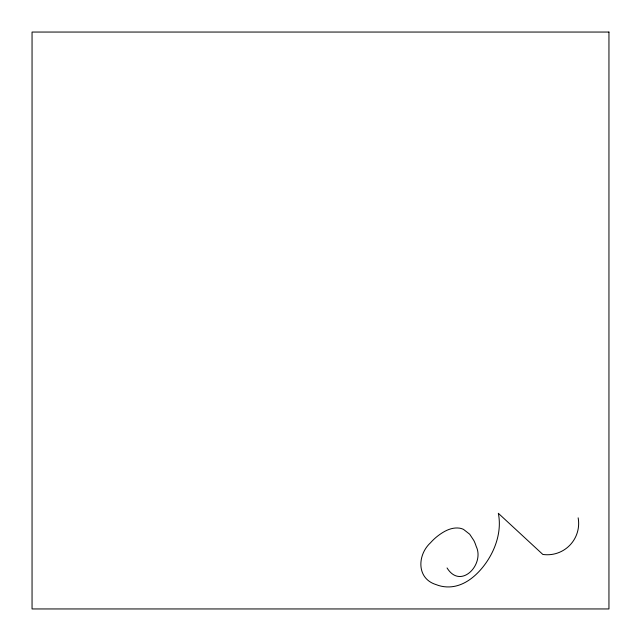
<?xml version="1.0" encoding="UTF-8"?>
<svg xmlns="http://www.w3.org/2000/svg" width="641" height="641" viewBox="0 0 641 641"><rect width="100%" height="100%" fill="white"/><g stroke="black" fill="none" stroke-linecap="round" stroke-linejoin="round"><path stroke-width="0.96" d="M447.049 567.942C460.727 590.113 484.973 564.264 476.151 546.308A36.208 36.208 0 0 0 473.851 540.539L469.693 534.217L463.523 529.402A15.408 15.408 0 0 0 459.437 528.136C450.791 526.966 442.747 531.91 436.305 537.142A55.663 55.663 0 0 0 430.488 542.799C417.347 554.858 416.297 578.438 435.984 584.568A32.515 32.515 0 0 0 449.493 586.924C463.932 586.347 475.902 576.315 484.267 565.298A80.085 80.085 0 0 0 492.064 552.75C498.081 540.651 501.062 526.67 498.321 513.281L542.823 554.433A31.321 31.321 0 0 0 578.15 517.832M608.95 32.05L32.05 32.05L32.05 608.95L608.95 608.95L608.95 32.05"/></g></svg>
